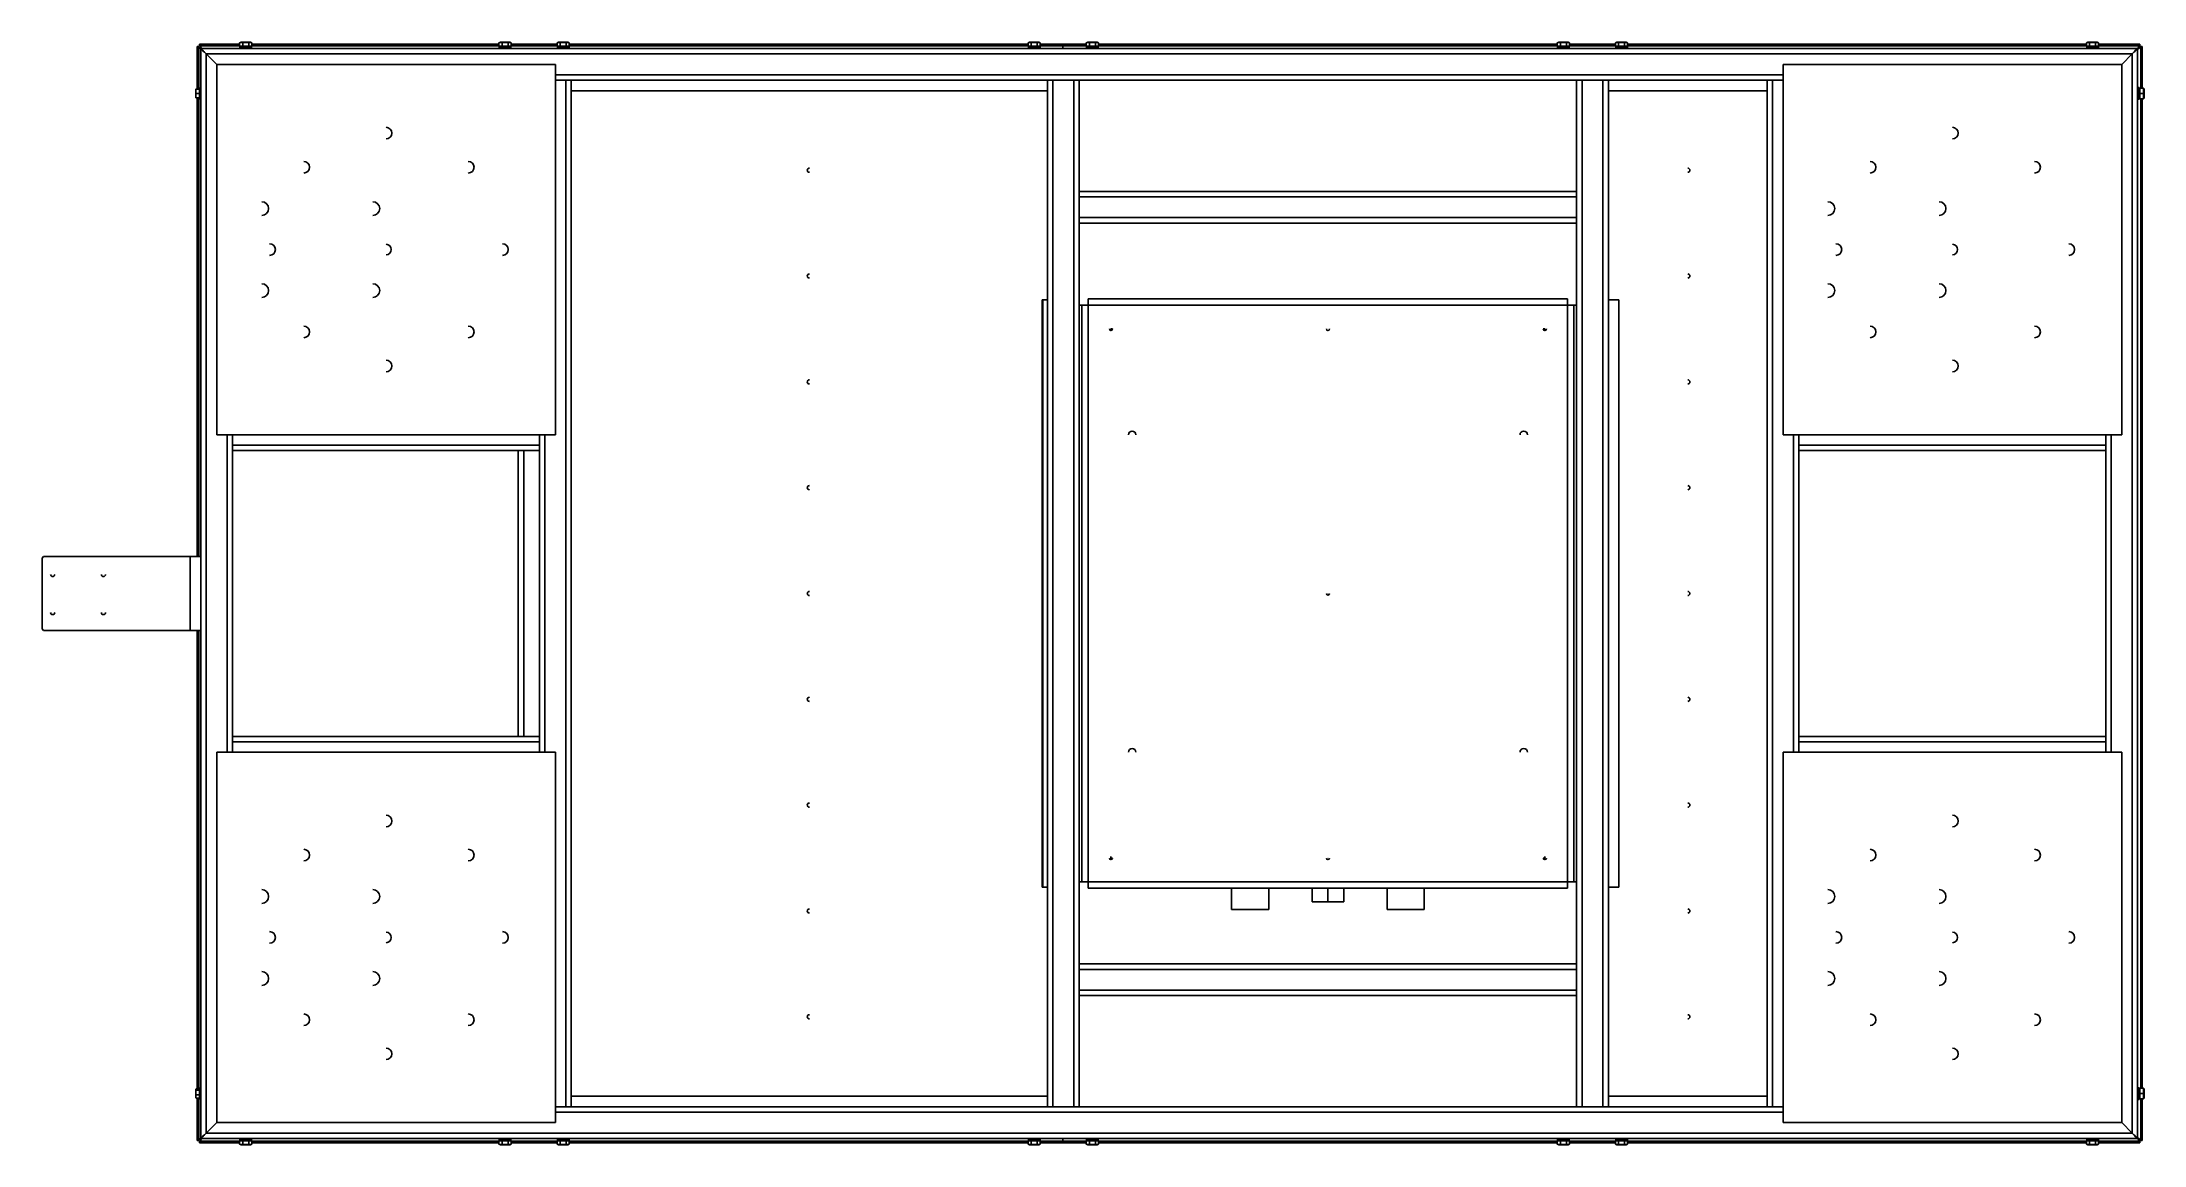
# Paper-space layout '_Posteriore' of a CAD drawing. Header units: millimetres. Extents: x -1083 to 903, y -521 to 521.
import ezdxf

# ---------------------------------------------------------------- set-up
doc = ezdxf.new("R2010")
doc.units = ezdxf.units.MM

psp = doc.layouts.new('_Posteriore')

# ---------------------------------------------------------------- linework, layer by layer
at = {"color": 7, "linetype": 'Continuous', "lineweight": 25}
for p, q in [((-936.7, 516.8), (-936.7, 476.5)), ((-935.2, 516.8), (-936.7, 516.8)), ((-935.2, 516.8), (-935.2, 476.5)), ((-896.5, 519), (-934.5, 519)), ((-934.5, 517.5), (-934.5, 519)), ((-896.5, 517.5), (-934.5, 517.5)), ((-895.1, 521.1), (-896.5, 520.3)), ((-896.5, 520.3), (-896.5, 517.1)), ((-896.5, 517.1), (-885, 517.1)), ((-896.2, 515), (-896.2, 516.6)), ((-885.2, 516.6), (-896.2, 516.6)), ((-886.3, 521.1), (-895.1, 521.1)), ((-894.7, 516.6), (-894.7, 517.1)), ((-893.6, 520.3), (-893.6, 517.1)), ((-887.9, 520.3), (-887.9, 517.1)), ((-886.7, 516.6), (-886.7, 517.1)), ((-886.3, 521.1), (-885, 520.3)), ((-885.2, 515), (-885.2, 516.6)), ((-885, 520.3), (-885, 517.1)), ((-651.5, 519), (-885, 519)), ((-651.5, 517.5), (-885, 517.5)), ((-650.1, 521.1), (-651.5, 520.3)), ((-651.5, 520.3), (-651.5, 517.1)), ((-651.5, 517.1), (-640, 517.1)), ((-651.2, 515), (-651.2, 516.6)), ((-640.2, 516.6), (-651.2, 516.6)), ((-641.3, 521.1), (-650.1, 521.1)), ((-649.7, 516.6), (-649.7, 517.1)), ((-648.6, 520.3), (-648.6, 517.1)), ((-642.9, 520.3), (-642.9, 517.1)), ((-641.7, 516.6), (-641.7, 517.1)), ((-641.3, 521.1), (-640, 520.3)), ((-640.2, 515), (-640.2, 516.6)), ((-640, 520.3), (-640, 517.1)), ((-596.5, 519), (-640, 519)), ((-596.5, 517.5), (-640, 517.5)), ((-595.1, 521.1), (-596.5, 520.3)), ((-596.5, 520.3), (-596.5, 517.1)), ((-596.5, 517.1), (-585, 517.1)), ((-596.2, 515), (-596.2, 516.6)), ((-585.2, 516.6), (-596.2, 516.6)), ((-586.3, 521.1), (-595.1, 521.1)), ((-594.7, 516.6), (-594.7, 517.1)), ((-593.6, 520.3), (-593.6, 517.1)), ((-587.9, 520.3), (-587.9, 517.1)), ((-586.7, 516.6), (-586.7, 517.1)), ((-586.3, 521.1), (-585, 520.3)), ((-585.2, 515), (-585.2, 516.6)), ((-585, 520.3), (-585, 517.1)), ((-151.5, 519), (-585, 519)), ((-151.5, 517.5), (-585, 517.5)), ((-150.1, 521.1), (-151.5, 520.3)), ((-151.5, 520.3), (-151.5, 517.1)), ((-151.5, 517.1), (-140, 517.1)), ((-151.2, 516.6), (-151.2, 515)), ((-140.2, 516.6), (-151.2, 516.6)), ((-141.3, 521.1), (-150.1, 521.1)), ((-149.7, 516.6), (-149.7, 517.1)), ((-148.6, 520.3), (-148.6, 517.1)), ((-145.7, 515), (-145.7, 516.6)), ((-142.9, 520.3), (-142.9, 517.1)), ((-141.7, 516.6), (-141.7, 517.1)), ((-141.3, 521.1), (-140, 520.3)), ((-140.2, 515), (-140.2, 516.6)), ((-140, 520.3), (-140, 517.1)), ((-96.5, 519), (-140, 519)), ((-96.5, 517.5), (-140, 517.5)), ((-118.7, 519), (-118.7, 515)), ((-95.1, 521.1), (-96.5, 520.3)), ((-96.5, 520.3), (-96.5, 517.1)), ((-96.5, 517.1), (-85, 517.1)), ((-96.2, 515), (-96.2, 516.6)), ((-85.2, 516.6), (-96.2, 516.6)), ((-86.3, 521.1), (-95.1, 521.1)), ((-94.7, 516.6), (-94.7, 517.1)), ((-93.6, 520.3), (-93.6, 517.1)), ((-87.9, 520.3), (-87.9, 517.1)), ((-86.7, 516.6), (-86.7, 517.1)), ((-86.3, 521.1), (-85, 520.3)), ((-85.2, 515), (-85.2, 516.6)), ((-85, 520.3), (-85, 517.1)), ((348.5, 519), (-85, 519)), ((348.5, 517.5), (-85, 517.5)), ((349.9, 521.1), (348.5, 520.3)), ((348.5, 520.3), (348.5, 517.1)), ((348.5, 517.1), (360, 517.1)), ((348.8, 515), (348.8, 516.6)), ((359.8, 516.6), (348.8, 516.6)), ((358.7, 521.1), (349.9, 521.1)), ((350.3, 516.6), (350.3, 517.1)), ((351.4, 520.3), (351.4, 517.1)), ((357.1, 520.3), (357.1, 517.1)), ((358.3, 516.6), (358.3, 517.1)), ((358.7, 521.1), (360, 520.3)), ((359.8, 515), (359.8, 516.6)), ((360, 520.3), (360, 517.1)), ((403.5, 519), (360, 519)), ((403.5, 517.5), (360, 517.5)), ((404.9, 521.1), (403.5, 520.3)), ((403.5, 520.3), (403.5, 517.1)), ((403.5, 517.1), (415, 517.1)), ((403.8, 515), (403.8, 516.6)), ((414.8, 516.6), (403.8, 516.6)), ((413.7, 521.1), (404.9, 521.1)), ((405.3, 516.6), (405.3, 517.1)), ((406.4, 520.3), (406.4, 517.1)), ((412.1, 520.3), (412.1, 517.1)), ((413.3, 516.6), (413.3, 517.1)), ((413.7, 521.1), (415, 520.3)), ((414.8, 515), (414.8, 516.6)), ((415, 520.3), (415, 517.1)), ((848.5, 519), (415, 519)), ((848.5, 517.5), (415, 517.5)), ((849.9, 521.1), (848.5, 520.3)), ((848.5, 520.3), (848.5, 517.1)), ((848.5, 517.1), (860, 517.1)), ((848.8, 515), (848.8, 516.6)), ((859.8, 516.6), (848.8, 516.6)), ((858.7, 521.1), (849.9, 521.1)), ((850.3, 516.6), (850.3, 517.1)), ((851.4, 520.3), (851.4, 517.1)), ((857.1, 520.3), (857.1, 517.1)), ((858.3, 516.6), (858.3, 517.1)), ((858.7, 521.1), (860, 520.3)), ((859.8, 515), (859.8, 516.6)), ((860, 520.3), (860, 517.1)), ((899.1, 519), (860, 519)), ((899.1, 517.5), (860, 517.5)), ((899.1, 517.5), (899.1, 519)), ((899.8, 477.5), (899.8, 516.8)), ((899.8, 516.8), (901.3, 516.8)), ((901.3, 477.5), (901.3, 516.8)), ((896.8, 515), (-933.2, 515)), ((-933.2, 515), (-933.2, -515)), ((891.6, 509.8), (-928, 509.8)), ((-928, 509.8), (-918.2, 500)), ((-928, 509.8), (-928, -509.8)), ((-918.2, 500), (-918.2, 150)), ((-598.2, 500), (-918.2, 500)), ((-598.2, 150), (-598.2, 500)), ((561.8, 500), (561.8, 150)), ((881.8, 500), (561.8, 500)), ((891.6, 509.8), (881.8, 500)), ((881.8, 150), (881.8, 500)), ((891.6, -509.8), (891.6, 509.8)), ((896.8, -515), (896.8, 515)), ((-933.2, 477.5), (-934, 477.5)), ((-934, 477.5), (-934, 467.5)), ((561.8, 490.2), (-598.2, 490.2)), ((561.8, 485), (-598.2, 485)), ((-588.4, -485), (-588.4, 485)), ((-583.2, -485), (-583.2, 485)), ((-133.2, -485), (-133.2, 485)), ((-128, -485), (-128, 485)), ((-108.4, -485), (-108.4, 485)), ((-103.2, -485), (-103.2, 485)), ((366.8, -485), (366.8, 485)), ((372, -485), (372, 485)), ((391.6, -485), (391.6, 485)), ((396.8, -485), (396.8, 485)), ((546.8, -485), (546.8, 485)), ((552, -485), (552, 485)), ((898.4, 478), (896.8, 478)), ((898.4, 467), (898.4, 478)), ((898.9, 477.5), (898.9, 467.5)), ((902.1, 477.5), (898.9, 477.5)), ((902.9, 476.9), (902.5, 477.5)), ((902.9, 468.1), (902.9, 476.9)), ((-937.9, 476.5), (-938, 476.3)), ((-938, 476.3), (-938, 468.7)), ((-938, 472.5), (-933.2, 472.5)), ((-938, 468.7), (-937.9, 468.5)), ((-937.9, 476.5), (-934.5, 476.5)), ((-937.9, 468.5), (-934.5, 468.5)), ((-936.7, 468.5), (-936.7, 35)), ((-935.2, 468.5), (-935.2, 35)), ((-934.5, 468.5), (-934.5, 476.5)), ((-934, 475.5), (-934.5, 475.5)), ((-934.5, 469.5), (-934, 469.5)), ((-934, 467.5), (-933.2, 467.5)), ((-133.2, 475), (-583.2, 475)), ((396.8, 475), (546.8, 475)), ((902.9, 472.5), (896.8, 472.5)), ((896.8, 467), (898.4, 467)), ((898.9, 476.5), (898.4, 476.5)), ((898.4, 468.5), (898.9, 468.5)), ((902.1, 467.5), (898.9, 467.5)), ((899.8, -467.5), (899.8, 467.5)), ((901.3, -467.5), (901.3, 467.5)), ((902.5, 467.5), (902.9, 468.1)), ((-103.2, 380), (366.8, 380)), ((-103.2, 374.8), (366.8, 374.8)), ((-103.2, 355.2), (366.8, 355.2)), ((-103.2, 350), (366.8, 350)), ((-94.7, 278.5), (-94.7, -278.5)), ((358.3, 278.5), (-94.7, 278.5)), ((358.3, 278.5), (358.3, -278.5)), ((-138.2, 277.5), (-133.2, 277.5)), ((-138.2, -277.5), (-138.2, 277.5)), ((-137.7, -277.5), (-137.7, 277.5)), ((366.8, 272.5), (-103.2, 272.5)), ((-100.7, 272.5), (-100.7, -272.5)), ((364.3, 272.5), (364.3, -272.5)), ((406.8, 277.5), (396.8, 277.5)), ((406.8, -277.5), (406.8, 277.5)), ((-73.2, 250), (-73.2, 248.5)), ((-71.7, 250), (-73.2, 250)), ((335.3, 250), (336.8, 250)), ((336.8, 248.5), (336.8, 250)), ((-918.2, 150), (-598.2, 150)), ((-908.4, 150), (-908.4, -150)), ((-903.2, 150), (-903.2, -150)), ((-613.2, 140.2), (-903.2, 140.2)), ((-613.2, -150), (-613.2, 150)), ((-608, -150), (-608, 150)), ((561.8, 150), (881.8, 150)), ((571.6, -150), (571.6, 150)), ((576.8, -150), (576.8, 150)), ((866.8, 140.2), (576.8, 140.2)), ((866.8, -150), (866.8, 150)), ((872, -150), (872, 150)), ((-613.2, 135), (-903.2, 135)), ((-633.2, -135), (-633.2, 135)), ((-628, -135), (-628, 135)), ((866.8, 135), (576.8, 135)), ((-935.2, 50), (-936.7, 50)), ((-1081.7, 35), (-1083.2, 33.5)), ((-1083.2, -33.5), (-1083.2, 33.5)), ((-933.2, 35), (-1081.7, 35)), ((-943.2, -35), (-943.2, 35)), ((-1083.2, -33.5), (-1081.7, -35)), ((-933.2, -35), (-1081.7, -35)), ((-936.7, -35), (-936.7, -468)), ((-935.2, -35), (-935.2, -468)), ((-935.2, -50), (-936.7, -50)), ((-613.2, -135), (-903.2, -135)), ((866.8, -135), (576.8, -135)), ((-598.2, -150), (-918.2, -150)), ((-918.2, -150), (-918.2, -500)), ((-613.2, -140.2), (-903.2, -140.2)), ((-598.2, -500), (-598.2, -150)), ((561.8, -150), (561.8, -500)), ((881.8, -150), (561.8, -150)), ((866.8, -140.2), (576.8, -140.2)), ((881.8, -500), (881.8, -150)), ((-73.2, -248.5), (-73.2, -250)), ((-71.7, -250), (-73.2, -250)), ((335.3, -250), (336.8, -250)), ((336.8, -250), (336.8, -248.5)), ((-133.2, -277.5), (-138.2, -277.5)), ((366.8, -272.5), (-103.2, -272.5)), ((396.8, -277.5), (406.8, -277.5)), ((-94.7, -278.5), (358.3, -278.5)), ((40.8, -298.5), (40.8, -278.5)), ((75.8, -298.5), (75.8, -278.5)), ((116.8, -291.5), (116.8, -278.5)), ((146.8, -291.5), (116.8, -291.5)), ((131.8, -291.5), (131.8, -278.5)), ((146.8, -291.5), (146.8, -278.5)), ((187.8, -298.5), (187.8, -278.5)), ((222.8, -298.5), (222.8, -278.5)), ((75.8, -298.5), (40.8, -298.5)), ((222.8, -298.5), (187.8, -298.5)), ((-103.2, -350), (366.8, -350)), ((-103.2, -355.2), (366.8, -355.2)), ((-103.2, -374.8), (366.8, -374.8)), ((-103.2, -380), (366.8, -380)), ((-937.8, -468.3), (-938, -468.7)), ((-938, -468.7), (-938, -476.3)), ((-938, -473.6), (-937.5, -473.8)), ((-938, -476.3), (-937.8, -476.7)), ((-937.5, -468), (-937.7, -468.3)), ((-937.6, -468.4), (-937.5, -468)), ((-937.5, -468), (-934.5, -468)), ((-937.5, -468), (-934.5, -468)), ((-937.5, -469.3), (-934.5, -469.3)), ((-937.5, -473.8), (-934.5, -473.8)), ((-934.5, -477), (-934.5, -468)), ((-934, -469.5), (-934.5, -469.5)), ((-934, -473.3), (-934.5, -473.3)), ((-934.5, -475.5), (-934, -475.5)), ((-933.2, -467.5), (-934, -467.5)), ((-934, -467.5), (-934, -477.5)), ((-933.2, -472.5), (-934, -472.5)), ((-583.2, -475), (-133.2, -475)), ((546.8, -475), (396.8, -475)), ((898.4, -467), (896.8, -467)), ((902.9, -472.5), (896.8, -472.5)), ((898.4, -478), (898.4, -467)), ((898.9, -468.5), (898.4, -468.5)), ((898.4, -476.5), (898.9, -476.5)), ((898.9, -467.5), (898.9, -477.5)), ((902.1, -467.5), (898.9, -467.5)), ((902.9, -468.1), (902.5, -467.5)), ((902.9, -476.9), (902.9, -468.1)), ((-937.7, -476.7), (-937.5, -477)), ((-937.5, -477), (-934.5, -477)), ((-937.5, -477), (-934.5, -477)), ((-936.7, -477), (-936.7, -516.8)), ((-935.2, -477), (-935.2, -516.8)), ((-934, -477.5), (-933.2, -477.5)), ((-598.2, -485), (561.8, -485)), ((-598.2, -490.2), (561.8, -490.2)), ((896.8, -478), (898.4, -478)), ((902.1, -477.5), (898.9, -477.5)), ((899.8, -516.8), (899.8, -477.5)), ((901.3, -516.8), (901.3, -477.5)), ((902.5, -477.5), (902.9, -476.9)), ((-933.2, -515), (896.8, -515)), ((-918.2, -500), (-928, -509.8)), ((-928, -509.8), (891.6, -509.8)), ((-918.2, -500), (-598.2, -500)), ((-896.2, -515), (-896.2, -516.6)), ((-885.2, -515), (-885.2, -516.6)), ((-651.2, -515), (-651.2, -516.6)), ((-640.2, -515), (-640.2, -516.6)), ((-596.2, -515), (-596.2, -516.6)), ((-585.2, -515), (-585.2, -516.6)), ((-151.2, -515), (-151.2, -516.6)), ((-140.2, -515), (-140.2, -516.6)), ((-118.7, -515), (-118.7, -519)), ((-96.2, -515), (-96.2, -516.6)), ((-85.2, -515), (-85.2, -516.6)), ((348.8, -515), (348.8, -516.6)), ((359.8, -515), (359.8, -516.6)), ((403.8, -515), (403.8, -516.6)), ((414.8, -515), (414.8, -516.6)), ((561.8, -500), (881.8, -500)), ((848.8, -515), (848.8, -516.6)), ((859.8, -515), (859.8, -516.6)), ((881.8, -500), (891.6, -509.8)), ((-935.2, -516.8), (-936.7, -516.8)), ((-934.5, -517.5), (-934.5, -519)), ((-934.5, -517.5), (-896.5, -517.5)), ((-934.5, -519), (-896.5, -519)), ((-885, -517.1), (-896.5, -517.1)), ((-896.5, -520.3), (-896.5, -517.1)), ((-895.1, -521.1), (-896.5, -520.3)), ((-896.2, -516.6), (-885.2, -516.6)), ((-895.1, -521.1), (-886.3, -521.1)), ((-894.7, -516.6), (-894.7, -517.1)), ((-893.6, -520.3), (-893.6, -517.1)), ((-887.9, -520.3), (-887.9, -517.1)), ((-886.7, -516.6), (-886.7, -517.1)), ((-886.3, -521.1), (-885, -520.3)), ((-885, -520.3), (-885, -517.1)), ((-885, -517.5), (-651.5, -517.5)), ((-885, -519), (-651.5, -519)), ((-640, -517.1), (-651.5, -517.1)), ((-651.5, -520.3), (-651.5, -517.1)), ((-650.1, -521.1), (-651.5, -520.3)), ((-651.2, -516.6), (-640.2, -516.6)), ((-650.1, -521.1), (-641.3, -521.1)), ((-649.7, -516.6), (-649.7, -517.1)), ((-648.6, -520.3), (-648.6, -517.1)), ((-642.9, -520.3), (-642.9, -517.1)), ((-641.7, -516.6), (-641.7, -517.1)), ((-641.3, -521.1), (-640, -520.3)), ((-640, -520.3), (-640, -517.1)), ((-640, -517.5), (-596.5, -517.5)), ((-640, -519), (-596.5, -519)), ((-585, -517.1), (-596.5, -517.1)), ((-596.5, -520.3), (-596.5, -517.1)), ((-595.1, -521.1), (-596.5, -520.3)), ((-596.2, -516.6), (-585.2, -516.6)), ((-595.1, -521.1), (-586.3, -521.1)), ((-594.7, -516.6), (-594.7, -517.1)), ((-593.6, -520.3), (-593.6, -517.1)), ((-587.9, -520.3), (-587.9, -517.1)), ((-586.7, -516.6), (-586.7, -517.1)), ((-586.3, -521.1), (-585, -520.3)), ((-585, -520.3), (-585, -517.1)), ((-585, -517.5), (-151.5, -517.5)), ((-585, -519), (-151.5, -519)), ((-140, -517.1), (-151.5, -517.1)), ((-151.5, -520.3), (-151.5, -517.1)), ((-150.1, -521.1), (-151.5, -520.3)), ((-151.2, -516.6), (-140.2, -516.6)), ((-150.1, -521.1), (-141.3, -521.1)), ((-149.7, -516.6), (-149.7, -517.1)), ((-148.6, -520.3), (-148.6, -517.1)), ((-142.9, -520.3), (-142.9, -517.1)), ((-141.7, -516.6), (-141.7, -517.1)), ((-141.3, -521.1), (-140, -520.3)), ((-140, -520.3), (-140, -517.1)), ((-140, -517.5), (-96.5, -517.5)), ((-140, -519), (-96.5, -519)), ((-85, -517.1), (-96.5, -517.1)), ((-96.5, -520.3), (-96.5, -517.1)), ((-95.1, -521.1), (-96.5, -520.3)), ((-96.2, -516.6), (-85.2, -516.6)), ((-95.1, -521.1), (-86.3, -521.1)), ((-94.7, -516.6), (-94.7, -517.1)), ((-93.6, -520.3), (-93.6, -517.1)), ((-87.9, -520.3), (-87.9, -517.1)), ((-86.7, -516.6), (-86.7, -517.1)), ((-86.3, -521.1), (-85, -520.3)), ((-85, -520.3), (-85, -517.1)), ((-85, -517.5), (348.5, -517.5)), ((-85, -519), (348.5, -519)), ((360, -517.1), (348.5, -517.1)), ((348.5, -520.3), (348.5, -517.1)), ((349.9, -521.1), (348.5, -520.3)), ((348.8, -516.6), (359.8, -516.6)), ((349.9, -521.1), (358.7, -521.1)), ((350.3, -516.6), (350.3, -517.1)), ((351.4, -520.3), (351.4, -517.1)), ((357.1, -520.3), (357.1, -517.1)), ((358.3, -516.6), (358.3, -517.1)), ((358.7, -521.1), (360, -520.3)), ((360, -520.3), (360, -517.1)), ((360, -517.5), (403.5, -517.5)), ((360, -519), (403.5, -519)), ((415, -517.1), (403.5, -517.1)), ((403.5, -520.3), (403.5, -517.1)), ((404.9, -521.1), (403.5, -520.3)), ((403.8, -516.6), (414.8, -516.6)), ((404.9, -521.1), (413.7, -521.1)), ((405.3, -516.6), (405.3, -517.1)), ((406.4, -520.3), (406.4, -517.1)), ((412.1, -520.3), (412.1, -517.1)), ((413.3, -516.6), (413.3, -517.1)), ((413.7, -521.1), (415, -520.3)), ((415, -520.3), (415, -517.1)), ((415, -517.5), (848.5, -517.5)), ((415, -519), (848.5, -519)), ((860, -517.1), (848.5, -517.1)), ((848.5, -520.3), (848.5, -517.1)), ((849.9, -521.1), (848.5, -520.3)), ((848.8, -516.6), (859.8, -516.6)), ((849.9, -521.1), (858.7, -521.1)), ((850.3, -516.6), (850.3, -517.1)), ((851.4, -520.3), (851.4, -517.1)), ((857.1, -520.3), (857.1, -517.1)), ((858.3, -516.6), (858.3, -517.1)), ((858.7, -521.1), (860, -520.3)), ((860, -520.3), (860, -517.1)), ((860, -517.5), (899.1, -517.5)), ((860, -519), (899.1, -519)), ((899.1, -517.5), (899.1, -519)), ((899.8, -516.8), (901.3, -516.8))]:
    psp.add_line(p, q, dxfattribs=at)
for centre, radius, start, end in [((-758.2, 435), 5.5, 270, 90), ((721.8, 435), 5.5, 270, 90), ((-836, 402.8), 5.5, 270, 90), ((-680.5, 402.8), 5.5, 270, 90), ((-358.2, 400), 2, 90, 270), ((471.8, 400), 2, 270, 90), ((644, 402.8), 5.5, 270, 90), ((799.5, 402.8), 5.5, 270, 90), ((-875.7, 363.7), 6.5, 270, 90), ((-770.7, 363.7), 6.5, 270, 90), ((604.3, 363.7), 6.5, 270, 90), ((709.3, 363.7), 6.5, 270, 90), ((-868.2, 325), 5.5, 270, 90), ((-758.2, 325), 5, 270, 90), ((-648.2, 325), 5.5, 270, 90), ((611.8, 325), 5.5, 270, 90), ((721.8, 325), 5, 270, 90), ((831.8, 325), 5.5, 270, 90), ((-358.2, 300), 2, 90, 270), ((471.8, 300), 2, 270, 90), ((-875.7, 286.2), 6.5, 270, 90), ((-770.7, 286.2), 6.5, 270, 90), ((604.3, 286.2), 6.5, 270, 90), ((709.3, 286.2), 6.5, 270, 90), ((-836, 247.2), 5.5, 270, 90), ((-680.5, 247.2), 5.5, 270, 90), ((-73.2, 250), 1.5, 180, 0), ((131.8, 250), 1.5, 180, 0), ((336.8, 250), 1.5, 180, 0), ((644, 247.2), 5.5, 270, 90), ((799.5, 247.2), 5.5, 270, 90), ((-758.2, 215), 5.5, 270, 90), ((721.8, 215), 5.5, 270, 90), ((-358.2, 200), 2, 90, 270), ((471.8, 200), 2, 270, 90), ((-53.2, 150), 3.5, 0, 180), ((316.8, 150), 3.5, 0, 180), ((-358.2, 100), 2, 90, 270), ((471.8, 100), 2, 270, 90), ((-1073.2, 18), 2, 180, 0), ((-1025.2, 18), 2, 180, 0), ((-358.2, 0), 2, 90, 270), ((471.8, 0), 2, 270, 90), ((-1073.2, -18), 2, 180, 0), ((-1025.2, -18), 2, 180, 0), ((131.8, 0), 1.5, 180, 0), ((-358.2, -100), 2, 90, 270), ((471.8, -100), 2, 270, 90), ((-53.2, -150), 3.5, 0, 180), ((316.8, -150), 3.5, 0, 180), ((-358.2, -200), 2, 90, 270), ((471.8, -200), 2, 270, 90), ((-758.2, -215), 5.5, 270, 90), ((721.8, -215), 5.5, 270, 90), ((-836, -247.2), 5.5, 270, 90), ((-680.5, -247.2), 5.5, 270, 90), ((-73.2, -250), 1.5, 180, 0), ((131.8, -250), 1.5, 180, 0), ((336.8, -250), 1.5, 180, 0), ((644, -247.2), 5.5, 270, 90), ((799.5, -247.2), 5.5, 270, 90), ((-875.7, -286.3), 6.5, 270, 90), ((-770.7, -286.3), 6.5, 270, 90), ((604.3, -286.3), 6.5, 270, 90), ((709.3, -286.3), 6.5, 270, 90), ((-358.2, -300), 2, 90, 270), ((471.8, -300), 2, 270, 90), ((-868.2, -325), 5.5, 270, 90), ((-758.2, -325), 5, 270, 90), ((-648.2, -325), 5.5, 270, 90), ((611.8, -325), 5.5, 270, 90), ((721.8, -325), 5, 270, 90), ((831.8, -325), 5.5, 270, 90), ((-875.7, -363.8), 6.5, 270, 90), ((-770.7, -363.8), 6.5, 270, 90), ((604.3, -363.8), 6.5, 270, 90), ((709.3, -363.8), 6.5, 270, 90), ((-836, -402.8), 5.5, 270, 90), ((-680.5, -402.8), 5.5, 270, 90), ((-358.2, -400), 2, 90, 270), ((471.8, -400), 2, 270, 90), ((644, -402.8), 5.5, 270, 90), ((799.5, -402.8), 5.5, 270, 90), ((-758.2, -435), 5.5, 270, 90), ((721.8, -435), 5.5, 270, 90)]:
    psp.add_arc(centre, radius, start, end, dxfattribs=at)
for points, knots in [([(-933.2, 515), (-933.3, 515), (-933.7, 515.2), (-934.4, 515.6), (-935.1, 516.2), (-935.2, 516.6), (-935.2, 516.8)], [0, 0, 0, 0, 0.041214, 0.36081, 0.680405, 1, 1, 1, 1]), ([(-934.5, 517.5), (-934.3, 517.5), (-934, 517.4), (-933.4, 516.7), (-932.9, 515.8), (-932.6, 515.2), (-932.5, 515)], [0, 0, 0, 0, 0.280546, 0.561092, 0.841638, 1, 1, 1, 1]), ([(-896.5, 520.3), (-896, 520.5), (-895.1, 521), (-894.1, 520.5), (-893.6, 520.3)], [0, 0, 0, 0, 0.499067, 1, 1, 1, 1]), ([(-893.6, 520.3), (-892.7, 520.5), (-890.7, 521), (-888.8, 520.5), (-887.9, 520.3)], [0, 0, 0, 0, 0.500137, 1, 1, 1, 1]), ([(-887.9, 520.3), (-887.4, 520.5), (-886.4, 521), (-885.4, 520.5), (-885, 520.3)], [0, 0, 0, 0, 0.499067, 1, 1, 1, 1]), ([(-651.5, 520.3), (-651, 520.5), (-650.1, 521), (-649.1, 520.5), (-648.6, 520.3)], [0, 0, 0, 0, 0.499067, 1, 1, 1, 1]), ([(-648.6, 520.3), (-647.7, 520.5), (-645.7, 521), (-643.8, 520.5), (-642.9, 520.3)], [0, 0, 0, 0, 0.500137, 1, 1, 1, 1]), ([(-642.9, 520.3), (-642.4, 520.5), (-641.4, 521), (-640.4, 520.5), (-640, 520.3)], [0, 0, 0, 0, 0.499067, 1, 1, 1, 1]), ([(-596.5, 520.3), (-596, 520.5), (-595.1, 521), (-594.1, 520.5), (-593.6, 520.3)], [0, 0, 0, 0, 0.499067, 1, 1, 1, 1]), ([(-593.6, 520.3), (-592.7, 520.5), (-590.7, 521), (-588.8, 520.5), (-587.9, 520.3)], [0, 0, 0, 0, 0.500137, 1, 1, 1, 1]), ([(-587.9, 520.3), (-587.4, 520.5), (-586.4, 521), (-585.4, 520.5), (-585, 520.3)], [0, 0, 0, 0, 0.499067, 1, 1, 1, 1]), ([(-151.5, 520.3), (-151, 520.5), (-150.1, 521), (-149.1, 520.5), (-148.6, 520.3)], [0, 0, 0, 0, 0.499067, 1, 1, 1, 1]), ([(-148.6, 520.3), (-147.7, 520.5), (-145.7, 521), (-143.8, 520.5), (-142.9, 520.3)], [0, 0, 0, 0, 0.500137, 1, 1, 1, 1]), ([(-142.9, 520.3), (-142.4, 520.5), (-141.4, 521), (-140.4, 520.5), (-140, 520.3)], [0, 0, 0, 0, 0.499067, 1, 1, 1, 1]), ([(-96.5, 520.3), (-96, 520.5), (-95.1, 521), (-94.1, 520.5), (-93.6, 520.3)], [0, 0, 0, 0, 0.499067, 1, 1, 1, 1]), ([(-93.6, 520.3), (-92.7, 520.5), (-90.7, 521), (-88.8, 520.5), (-87.9, 520.3)], [0, 0, 0, 0, 0.500137, 1, 1, 1, 1]), ([(-87.9, 520.3), (-87.4, 520.5), (-86.4, 521), (-85.4, 520.5), (-85, 520.3)], [0, 0, 0, 0, 0.499067, 1, 1, 1, 1]), ([(348.5, 520.3), (349, 520.5), (349.9, 521), (350.9, 520.5), (351.4, 520.3)], [0, 0, 0, 0, 0.499067, 1, 1, 1, 1]), ([(351.4, 520.3), (352.3, 520.5), (354.3, 521), (356.2, 520.5), (357.1, 520.3)], [0, 0, 0, 0, 0.500137, 1, 1, 1, 1]), ([(357.1, 520.3), (357.6, 520.5), (358.6, 521), (359.6, 520.5), (360, 520.3)], [0, 0, 0, 0, 0.499067, 1, 1, 1, 1]), ([(403.5, 520.3), (404, 520.5), (404.9, 521), (405.9, 520.5), (406.4, 520.3)], [0, 0, 0, 0, 0.499067, 1, 1, 1, 1]), ([(406.4, 520.3), (407.3, 520.5), (409.3, 521), (411.2, 520.5), (412.1, 520.3)], [0, 0, 0, 0, 0.500137, 1, 1, 1, 1]), ([(412.1, 520.3), (412.6, 520.5), (413.6, 521), (414.6, 520.5), (415, 520.3)], [0, 0, 0, 0, 0.499067, 1, 1, 1, 1]), ([(848.5, 520.3), (849, 520.5), (849.9, 521), (850.9, 520.5), (851.4, 520.3)], [0, 0, 0, 0, 0.499067, 1, 1, 1, 1]), ([(851.4, 520.3), (852.3, 520.5), (854.3, 521), (856.2, 520.5), (857.1, 520.3)], [0, 0, 0, 0, 0.500137, 1, 1, 1, 1]), ([(857.1, 520.3), (857.6, 520.5), (858.6, 521), (859.6, 520.5), (860, 520.3)], [0, 0, 0, 0, 0.499067, 1, 1, 1, 1]), ([(-928, 509.8), (-928.5, 510.3), (-929.5, 511.2), (-930.9, 512.6), (-932, 513.8), (-932.7, 514.5), (-933.2, 514.9), (-933.2, 515), (-933.2, 515)], [0, 0, 0, 0, 0.204354, 0.415712, 0.616815, 0.759332, 0.886228, 1, 1, 1, 1]), ([(-933.2, 515), (-933.2, 515), (-933.1, 514.9), (-932.4, 514.2), (-931.3, 513), (-929.7, 511.5), (-928.6, 510.4), (-928, 509.8)], [0, 0, 0, 0, 0.146754, 0.316126, 0.510248, 0.757793, 1, 1, 1, 1]), ([(891.6, 509.8), (892, 510.3), (893, 511.2), (894.4, 512.6), (895.5, 513.8), (896.3, 514.5), (896.7, 514.9), (896.7, 515), (896.8, 515)], [0, 0, 0, 0, 0.204354, 0.415712, 0.616815, 0.759332, 0.886228, 1, 1, 1, 1]), ([(896.8, 515), (896.7, 515), (896.6, 514.9), (895.9, 514.2), (894.8, 513), (893.3, 511.5), (892.1, 510.4), (891.6, 509.8)], [0, 0, 0, 0, 0.146754, 0.316126, 0.510248, 0.757793, 1, 1, 1, 1]), ([(902.1, 477.5), (902.3, 476.7), (902.7, 475), (902.3, 473.3), (902.1, 472.5)], [0, 0, 0, 0, 0.499067, 1, 1, 1, 1]), ([(902.5, 477.5), (902.5, 477.5), (902.7, 477.5), (902.4, 477.5), (902.1, 477.5)], [0, 0, 0, 0, 0.000276, 1, 1, 1, 1]), ([(-937.5, 472.5), (-937.7, 473.2), (-938.1, 474.5), (-937.7, 475.8), (-937.5, 476.5)], [0, 0, 0, 0, 0.499067, 1, 1, 1, 1]), ([(-937.5, 468.5), (-937.7, 469.2), (-938.1, 470.5), (-937.7, 471.8), (-937.5, 472.5)], [0, 0, 0, 0, 0.4990673, 1, 1, 1, 1]), ([(902.1, 472.5), (902.3, 471.7), (902.7, 470), (902.3, 468.3), (902.1, 467.5)], [0, 0, 0, 0, 0.4990672, 1, 1, 1, 1]), ([(902.1, 467.5), (902.4, 467.5), (902.7, 467.5), (902.5, 467.5), (902.5, 467.5)], [0, 0, 0, 0, 0.999724, 1, 1, 1, 1]), ([(-937.5, -469.3), (-937.7, -469.1), (-938.1, -468.7), (-937.7, -468.2), (-937.5, -468)], [0, 0, 0, 0, 0.500142, 1, 1, 1, 1]), ([(-937.5, -473.8), (-937.7, -473), (-938.1, -471.6), (-937.7, -470.1), (-937.5, -469.3)], [0, 0, 0, 0, 0.499067, 1, 1, 1, 1]), ([(-937.5, -477), (-937.7, -476.5), (-938.1, -475.4), (-937.7, -474.3), (-937.5, -473.8)], [0, 0, 0, 0, 0.4990673, 1, 1, 1, 1]), ([(902.1, -467.5), (902.3, -468.3), (902.7, -470), (902.3, -471.7), (902.1, -472.5)], [0, 0, 0, 0, 0.499067, 1, 1, 1, 1]), ([(902.5, -467.5), (902.5, -467.5), (902.7, -467.5), (902.4, -467.5), (902.1, -467.5)], [0, 0, 0, 0, 0.000276, 1, 1, 1, 1]), ([(902.1, -472.5), (902.3, -473.3), (902.7, -475), (902.3, -476.7), (902.1, -477.5)], [0, 0, 0, 0, 0.4990672, 1, 1, 1, 1]), ([(902.1, -477.5), (902.4, -477.5), (902.7, -477.5), (902.5, -477.5), (902.5, -477.5)], [0, 0, 0, 0, 0.999724, 1, 1, 1, 1]), ([(-935.2, -516.8), (-935.2, -516.6), (-935.1, -516.2), (-934.4, -515.6), (-933.7, -515.2), (-933.3, -515), (-933.2, -515)], [0, 0, 0, 0, 0.319471, 0.638942, 0.958413, 1, 1, 1, 1]), ([(-932.5, -515), (-932.6, -515.2), (-932.9, -515.8), (-933.4, -516.7), (-934, -517.4), (-934.3, -517.5), (-934.5, -517.5)], [0, 0, 0, 0, 0.158362, 0.438908, 0.719454, 1, 1, 1, 1]), ([(-928, -509.8), (-928.5, -510.3), (-929.5, -511.3), (-930.9, -512.6), (-932, -513.8), (-932.7, -514.5), (-933.2, -514.9), (-933.2, -515), (-933.2, -515)], [0, 0, 0, 0, 0.2043541, 0.4157119, 0.616815, 0.7593317, 0.8862285, 1, 1, 1, 1]), ([(-933.2, -515), (-933.2, -515), (-933.1, -514.9), (-932.4, -514.2), (-931.3, -513), (-929.7, -511.5), (-928.6, -510.4), (-928, -509.8)], [0, 0, 0, 0, 0.146754, 0.316126, 0.510248, 0.757793, 1, 1, 1, 1]), ([(896.8, -515), (896.7, -515), (896.6, -514.9), (895.9, -514.2), (894.8, -513), (893.3, -511.5), (892.1, -510.4), (891.6, -509.8)], [0, 0, 0, 0, 0.146754, 0.316126, 0.510248, 0.757793, 1, 1, 1, 1]), ([(891.6, -509.8), (892, -510.3), (893, -511.3), (894.4, -512.6), (895.5, -513.8), (896.3, -514.5), (896.7, -514.9), (896.7, -515), (896.8, -515)], [0, 0, 0, 0, 0.204354, 0.415712, 0.616815, 0.759332, 0.886228, 1, 1, 1, 1]), ([(-893.6, -520.3), (-894.1, -520.5), (-895.1, -521), (-896, -520.5), (-896.5, -520.3)], [0, 0, 0, 0, 0.499067, 1, 1, 1, 1]), ([(-887.9, -520.3), (-888.8, -520.5), (-890.7, -521), (-892.7, -520.5), (-893.6, -520.3)], [0, 0, 0, 0, 0.499863, 1, 1, 1, 1]), ([(-885, -520.3), (-885.4, -520.5), (-886.4, -521), (-887.4, -520.5), (-887.9, -520.3)], [0, 0, 0, 0, 0.4990672, 1, 1, 1, 1]), ([(-648.6, -520.3), (-649.1, -520.5), (-650.1, -521), (-651, -520.5), (-651.5, -520.3)], [0, 0, 0, 0, 0.499067, 1, 1, 1, 1]), ([(-642.9, -520.3), (-643.8, -520.5), (-645.7, -521), (-647.7, -520.5), (-648.6, -520.3)], [0, 0, 0, 0, 0.499863, 1, 1, 1, 1]), ([(-640, -520.3), (-640.4, -520.5), (-641.4, -521), (-642.4, -520.5), (-642.9, -520.3)], [0, 0, 0, 0, 0.4990672, 1, 1, 1, 1]), ([(-593.6, -520.3), (-594.1, -520.5), (-595.1, -521), (-596, -520.5), (-596.5, -520.3)], [0, 0, 0, 0, 0.499067, 1, 1, 1, 1]), ([(-587.9, -520.3), (-588.8, -520.5), (-590.7, -521), (-592.7, -520.5), (-593.6, -520.3)], [0, 0, 0, 0, 0.499863, 1, 1, 1, 1]), ([(-585, -520.3), (-585.4, -520.5), (-586.4, -521), (-587.4, -520.5), (-587.9, -520.3)], [0, 0, 0, 0, 0.4990672, 1, 1, 1, 1]), ([(-148.6, -520.3), (-149.1, -520.5), (-150.1, -521), (-151, -520.5), (-151.5, -520.3)], [0, 0, 0, 0, 0.499067, 1, 1, 1, 1]), ([(-142.9, -520.3), (-143.8, -520.5), (-145.7, -521), (-147.7, -520.5), (-148.6, -520.3)], [0, 0, 0, 0, 0.499863, 1, 1, 1, 1]), ([(-140, -520.3), (-140.4, -520.5), (-141.4, -521), (-142.4, -520.5), (-142.9, -520.3)], [0, 0, 0, 0, 0.4990672, 1, 1, 1, 1]), ([(-93.6, -520.3), (-94.1, -520.5), (-95.1, -521), (-96, -520.5), (-96.5, -520.3)], [0, 0, 0, 0, 0.499067, 1, 1, 1, 1]), ([(-87.9, -520.3), (-88.8, -520.5), (-90.7, -521), (-92.7, -520.5), (-93.6, -520.3)], [0, 0, 0, 0, 0.499863, 1, 1, 1, 1]), ([(-85, -520.3), (-85.4, -520.5), (-86.4, -521), (-87.4, -520.5), (-87.9, -520.3)], [0, 0, 0, 0, 0.4990672, 1, 1, 1, 1]), ([(351.4, -520.3), (350.9, -520.5), (349.9, -521), (349, -520.5), (348.5, -520.3)], [0, 0, 0, 0, 0.499067, 1, 1, 1, 1]), ([(357.1, -520.3), (356.2, -520.5), (354.3, -521), (352.3, -520.5), (351.4, -520.3)], [0, 0, 0, 0, 0.499863, 1, 1, 1, 1]), ([(360, -520.3), (359.6, -520.5), (358.6, -521), (357.6, -520.5), (357.1, -520.3)], [0, 0, 0, 0, 0.4990672, 1, 1, 1, 1]), ([(406.4, -520.3), (405.9, -520.5), (404.9, -521), (404, -520.5), (403.5, -520.3)], [0, 0, 0, 0, 0.499067, 1, 1, 1, 1]), ([(412.1, -520.3), (411.2, -520.5), (409.3, -521), (407.3, -520.5), (406.4, -520.3)], [0, 0, 0, 0, 0.499863, 1, 1, 1, 1]), ([(415, -520.3), (414.6, -520.5), (413.6, -521), (412.6, -520.5), (412.1, -520.3)], [0, 0, 0, 0, 0.4990672, 1, 1, 1, 1]), ([(851.4, -520.3), (850.9, -520.5), (849.9, -521), (849, -520.5), (848.5, -520.3)], [0, 0, 0, 0, 0.499067, 1, 1, 1, 1]), ([(857.1, -520.3), (856.2, -520.5), (854.3, -521), (852.3, -520.5), (851.4, -520.3)], [0, 0, 0, 0, 0.499863, 1, 1, 1, 1]), ([(860, -520.3), (859.6, -520.5), (858.6, -521), (857.6, -520.5), (857.1, -520.3)], [0, 0, 0, 0, 0.4990672, 1, 1, 1, 1])]:
    psp.add_open_spline(points, degree=3, knots=knots, dxfattribs=at)
for points in [[(896.8, 514.5), (897, 514.9), (897.3, 515.7), (897.9, 516.7), (898.5, 517.4), (898.9, 517.5), (899.1, 517.5)], [(899.8, 516.8), (899.7, 516.6), (899.6, 516.2), (898.9, 515.6), (897.9, 515.1), (897.2, 514.7), (896.8, 514.5)], [(899.1, -517.5), (898.9, -517.5), (898.5, -517.4), (897.9, -516.7), (897.3, -515.7), (897, -514.9), (896.8, -514.5)], [(896.8, -514.5), (897.2, -514.7), (897.9, -515.1), (898.9, -515.6), (899.6, -516.2), (899.7, -516.6), (899.8, -516.8)]]:
    psp.add_open_spline(points, degree=3, dxfattribs=at)

doc.saveas('drawing.dxf')
